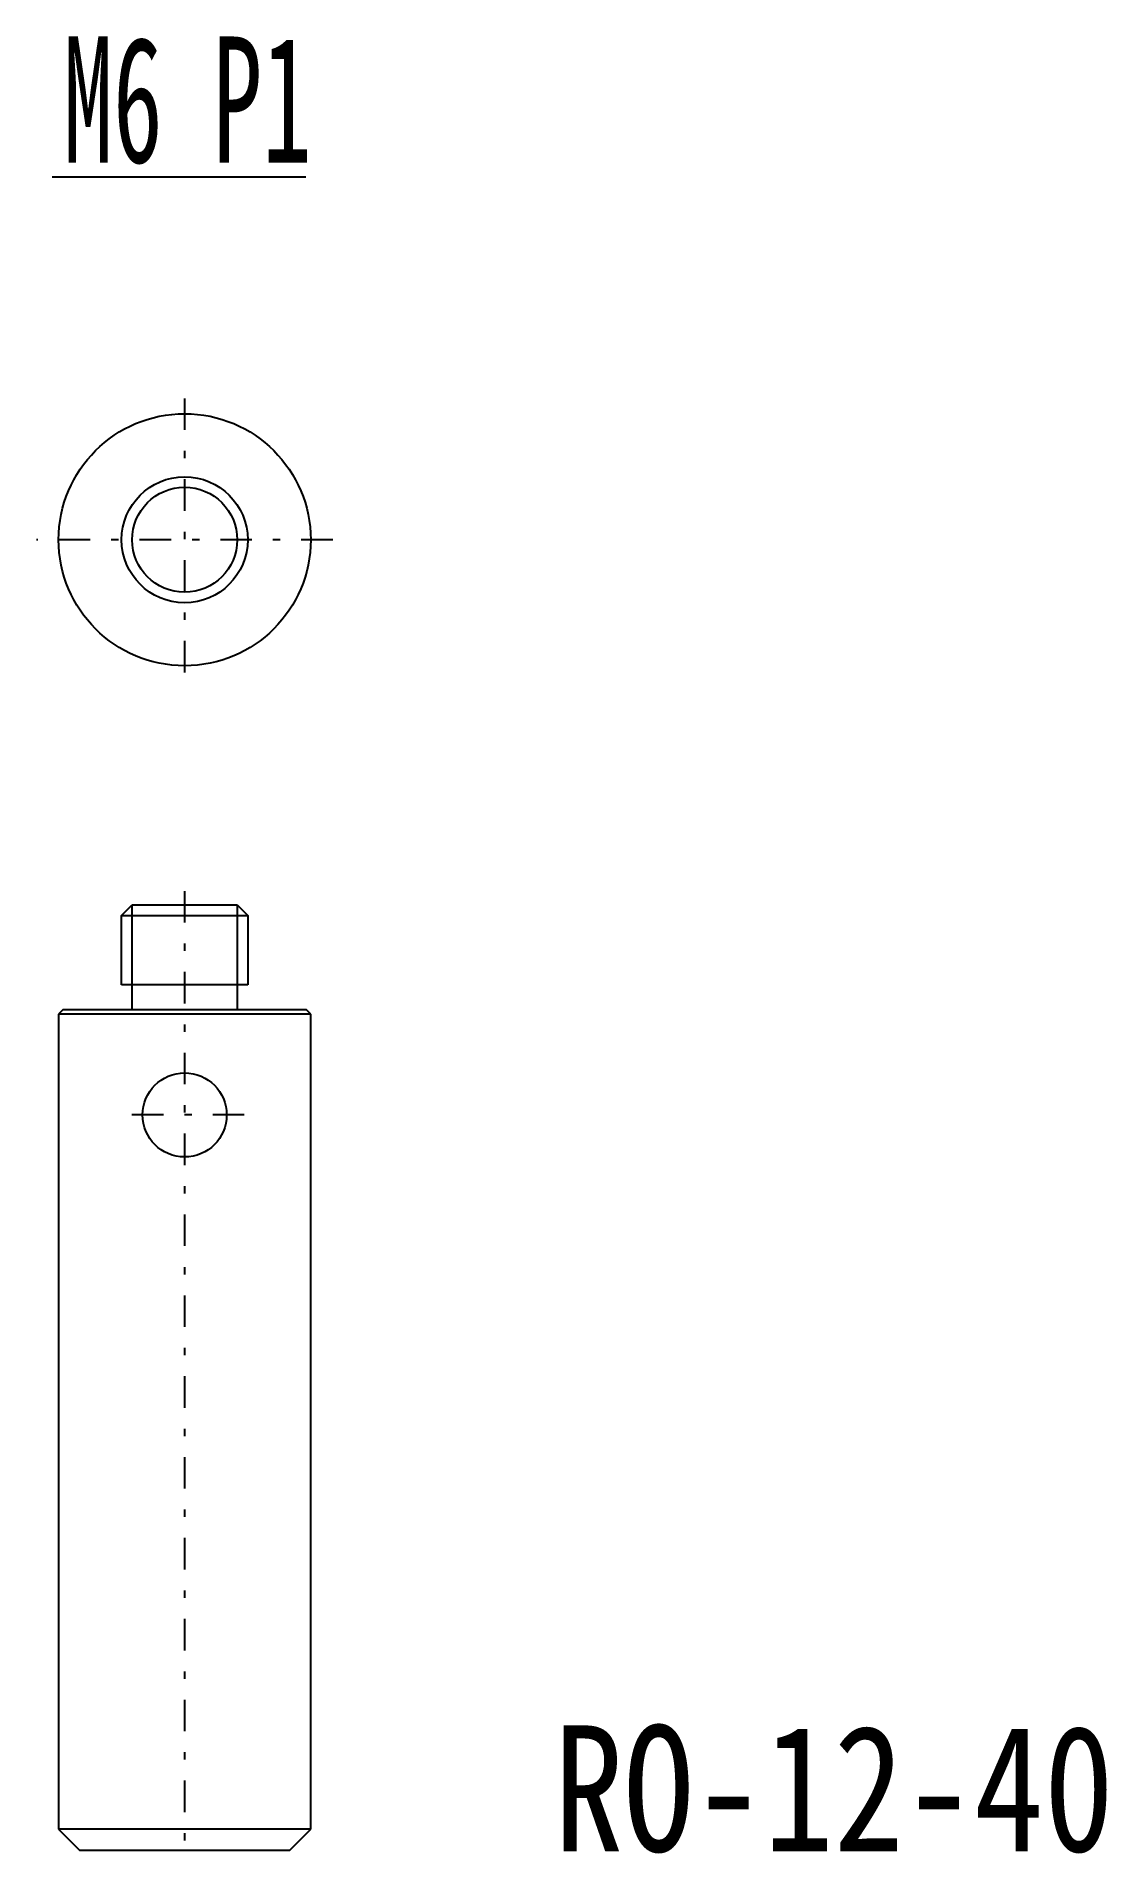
# Model space of a CAD drawing. Header units: millimetres. Extents: x 21.5 to 72.5, y 13.7 to 100.5.
import ezdxf
from ezdxf.enums import TextEntityAlignment as Align

# ---------------------------------------------------------------- set-up
doc = ezdxf.new("R2010")
doc.units = ezdxf.units.MM
doc.header["$MEASUREMENT"] = 0
doc.linetypes.add('JIS_DASHDOT', pattern=[7.7, 3, -2, 0.7, -2])
for name, color, linetype in [('外形線', 7, 'Continuous'), ('寸法線', 3, 'Continuous'), ('細線', 3, 'Continuous'), ('軸線', 6, 'JIS_DASHDOT')]:
    doc.layers.add(name, color=color, linetype=linetype)
doc.styles.add('PROFI_STYLE', font='MS Gothic.ttf')

msp = doc.modelspace()

# ---------------------------------------------------------------- linework, layer by layer
msp.add_circle((28.583, 76.553), 3)
at = {"layer": '外形線'}
for p, q in [((25.583, 58.67), (26.083, 59.17)), ((26.083, 59.17), (31.083, 59.17)), ((31.083, 59.17), (31.583, 58.67)), ((25.583, 55.37), (25.583, 58.67)), ((25.583, 58.67), (31.583, 58.67)), ((31.583, 58.67), (31.583, 55.37)), ((31.583, 55.37), (25.583, 55.37)), ((26.083, 54.17), (26.083, 55.37)), ((31.083, 55.37), (31.083, 54.17)), ((22.783, 54.17), (22.583, 53.97)), ((22.583, 53.97), (22.583, 15.17)), ((34.583, 53.97), (22.583, 53.97)), ((34.383, 54.17), (22.783, 54.17)), ((34.583, 53.97), (34.383, 54.17)), ((34.583, 15.17), (34.583, 53.97)), ((34.583, 15.17), (22.583, 15.17)), ((22.583, 15.17), (23.583, 14.17)), ((33.583, 14.17), (34.583, 15.17)), ((23.583, 14.17), (33.583, 14.17))]:
    msp.add_line(p, q, dxfattribs=at)
for centre, radius in [((28.583, 76.553), 6), ((28.583, 49.17), 2)]:
    msp.add_circle(centre, radius, dxfattribs=at)
at = {"layer": '細線'}
for p, q in [((22.284, 93.827), (34.357, 93.827)), ((26.083, 55.37), (26.083, 59.17)), ((31.083, 59.17), (31.083, 55.37))]:
    msp.add_line(p, q, dxfattribs=at)
msp.add_circle((28.583, 76.553), 2.5, dxfattribs=at)
at = {"layer": '軸線', "ltscale": 0.5}
for p, q in [((28.583, 83.284), (28.583, 69.821)), ((35.637, 76.553), (21.53, 76.553)), ((28.583, 59.831), (28.583, 13.676)), ((31.42, 49.17), (25.905, 49.17))]:
    msp.add_line(p, q, dxfattribs=at)

# ---------------------------------------------------------------- texts
at = {"layer": '寸法線', "style": 'PROFI_STYLE'}
for s, width, p, p2 in [('M6 P1', 0.60725, (22.805, 94.512), (34.641, 94.512)), ('RO-12-40', 0.855017, (46.152, 14.107), (72.818, 14.107))]:
    msp.add_text(s, height=6, dxfattribs=dict(at, width=width)).set_placement(p, p2, align=Align.FIT)

doc.saveas('drawing.dxf')
